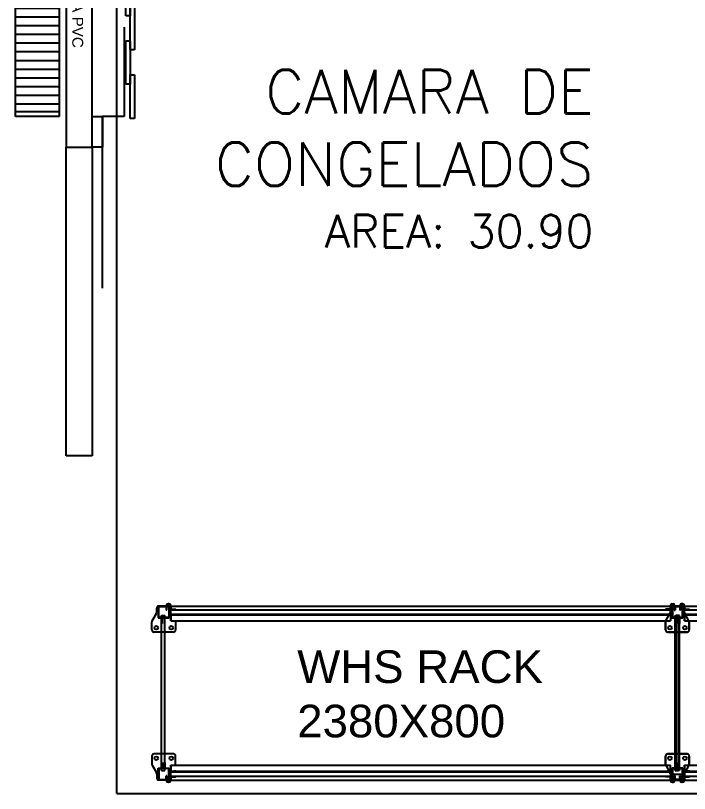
# Model space of a CAD drawing. Header units: millimetres. Extents: x 1478096 to 1808313, y 619971 to 762366.
# Drawn here: x 1780797 to 1783894, y 708918 to 712494 of the extents above; entities that cross this region are included whole.
import ezdxf

# ---------------------------------------------------------------- set-up
doc = ezdxf.new("R2010")
doc.units = ezdxf.units.MM
doc.header["$LTSCALE"] = 10
doc.linetypes.add('RE-PLANTABASE(XREF)$0$HIDDEN', pattern=[0.375, 0.25, -0.125])
for name, color, linetype in [('ZZZZDC-ARQ-PAINEL CAMARA', 151, 'Continuous'), ('ZZZZDC-ARQ-PUERTAS CAMARAS', 141, 'Continuous'), ('ZZZZDC-ARQ-RACK PREP.', 11, 'Continuous'), ('ZZZZDC-ARQ-TEXTOS', 7, 'Continuous')]:
    doc.layers.add(name, color=color, linetype=linetype)
doc.styles.add('RE-PLANTABASE(XREF)$1$ARIAL', font='ARIAL.TTF')
doc.styles.get("Standard").update_dxf_attribs({"font": 'ARIAL.TTF'})

# ---------------------------------------------------------------- blocks, each defined once
blk = doc.blocks.new('ZZA$C7167099C')
at = {"layer": 'ZZZZDC-ARQ-PUERTAS CAMARAS', "linetype": 'RE-PLANTABASE(XREF)$0$HIDDEN'}
for p, q in [((0.1944, 1.58), (0.1944, 3)), ((0.1944, 3), (0.3144, 3)), ((0.3144, 3), (0.3144, 1.58)), ((0.3144, 1.58), (0.1944, 1.58))]:
    blk.add_line(p, q, dxfattribs=at)
at = {"layer": 'ZZZZDC-ARQ-PUERTAS CAMARAS'}
for p, q in [((0.1464, 1.44), (0.1464, 1.58)), ((0.1464, 1.58), (0.1944, 1.58)), ((0.1944, 1.58), (0.1944, 0)), ((0.3144, 1.58), (0.1944, 1.58)), ((0.1944, 1.58), (0.1944, 1.44)), ((0.3144, 0), (0.3144, 1.58)), ((0.1944, 1.44), (0.1464, 1.44)), ((0.3462, 1.44), (0.5462, 1.44)), ((0.3462, 0.14), (0.3462, 1.44)), ((0.5462, 1.44), (0.5462, 0.14)), ((0.3462, 1.4181), (0.5462, 1.4181)), ((0.3462, 1.3831), (0.5462, 1.3831)), ((0.3462, 1.3431), (0.5462, 1.3431)), ((0.3462, 1.3031), (0.5462, 1.3031)), ((0.3462, 1.3031), (0.5462, 1.3031)), ((0.3462, 1.2631), (0.5462, 1.2631)), ((0.3462, 1.2231), (0.5462, 1.2231)), ((0.3462, 1.1831), (0.5462, 1.1831)), ((0.3462, 1.1431), (0.5462, 1.1431)), ((0.3462, 1.1031), (0.5462, 1.1031)), ((0.3462, 1.0631), (0.5462, 1.0631)), ((0.3462, 1.0231), (0.5462, 1.0231)), ((0.3462, 0.9831), (0.5462, 0.9831)), ((0.3462, 0.9431), (0.5462, 0.9431)), ((0.3462, 0.9031), (0.5462, 0.9031)), ((0.3462, 0.8631), (0.5462, 0.8631)), ((0.3462, 0.8231), (0.5462, 0.8231)), ((0.3462, 0.7831), (0.5462, 0.7831)), ((0.3462, 0.7431), (0.5462, 0.7431)), ((0.3462, 0.7031), (0.5462, 0.7031)), ((0.3462, 0.6631), (0.5462, 0.6631)), ((0.3462, 0.6231), (0.5462, 0.6231)), ((0.3462, 0.5831), (0.5462, 0.5831)), ((0.3462, 0.5431), (0.5462, 0.5431)), ((0.3462, 0.5031), (0.5462, 0.5031)), ((0.3462, 0.4631), (0.5462, 0.4631)), ((0.3462, 0.4231), (0.5462, 0.4231)), ((0.3462, 0.3831), (0.5462, 0.3831)), ((0.3462, 0.3431), (0.5462, 0.3431)), ((0.3462, 0.3031), (0.5462, 0.3031)), ((0.3462, 0.2631), (0.5462, 0.2631)), ((0.3462, 0.196), (0.5462, 0.196)), ((0.3462, 0.156), (0.5462, 0.156)), ((0.1464, 0.14), (0.1464, 0)), ((0.1944, 0.14), (0.1464, 0.14)), ((0.1944, 0), (0.1944, 0.14)), ((0.5462, 0.14), (0.3462, 0.14)), ((0.1464, 0), (0.1944, 0)), ((0.1944, 0), (0.3144, 0))]:
    blk.add_line(p, q, dxfattribs=at)
at = {"layer": 'ZZZZDC-ARQ-PUERTAS CAMARAS', "extrusion": (1.34707e-15, -2.47444e-31, -1)}
for p, q in [((0, 1.2483), (0, 1.4483)), ((0, 1.4483), (0.02, 1.4483)), ((0.02, 1.4483), (0.02, 1.2483)), ((0.02, 1.0912), (0.02, 1.2912)), ((0.02, 1.2912), (0.04, 1.2912)), ((0.04, 1.2912), (0.04, 1.0912)), ((0.02, 1.2483), (0, 1.2483)), ((0, 0.934), (0, 1.134)), ((0, 1.134), (0.02, 1.134)), ((0.02, 1.134), (0.02, 0.934)), ((0.04, 1.0912), (0.02, 1.0912)), ((0.02, 0.7769), (0.02, 0.9769)), ((0.02, 0.9769), (0.04, 0.9769)), ((0.04, 0.9769), (0.04, 0.7769)), ((0.02, 0.934), (0, 0.934)), ((0, 0.6197), (0, 0.8197)), ((0, 0.8197), (0.02, 0.8197)), ((0.02, 0.8197), (0.02, 0.6197)), ((0.04, 0.7769), (0.02, 0.7769)), ((0.02, 0.4626), (0.02, 0.6626)), ((0.02, 0.6626), (0.04, 0.6626)), ((0.04, 0.6626), (0.04, 0.4626)), ((0.02, 0.6197), (0, 0.6197)), ((0, 0.3055), (0, 0.5055)), ((0, 0.5055), (0.02, 0.5055)), ((0.02, 0.5055), (0.02, 0.3055)), ((0.04, 0.4626), (0.02, 0.4626)), ((0.02, 0.1483), (0.02, 0.3483)), ((0.02, 0.3483), (0.04, 0.3483)), ((0.04, 0.3483), (0.04, 0.1483)), ((0.02, 0.3055), (0, 0.3055)), ((0.04, 0.1483), (0.02, 0.1483))]:
    blk.add_line(p, q, dxfattribs=at)
at = {"layer": 'ZZZZDC-ARQ-PUERTAS CAMARAS', "insert": (0.2356, 0.2705), "char_height": 0.05, "attachment_point": 1, "rotation": 90}
blk.add_mtext_dynamic_manual_height_columns('CORTINA DE BANDA PVC', width=0.985714, gutter_width=12.5, heights=[0], dxfattribs=at)
blk = doc.blocks.new('ZZRE-PLANTABASE(XREF)$0$RACK-CAMARA')
at = {"layer": 'ZZZZDC-ARQ-RACK PREP.', "linetype": 'ByBlock'}
for p, q in [((-0.3709, 2.403), (-0.39, 2.403)), ((-0.3324, 2.4235), (-0.3656, 2.4045)), ((-0.29, 2.425), (-0.3271, 2.425)), ((-0.28, 2.3655), (-0.28, 2.415)), ((0.28, 2.3655), (0.28, 2.415)), ((0.29, 2.425), (0.3271, 2.425)), ((0.3324, 2.4235), (0.3656, 2.4045)), ((0.3709, 2.403), (0.39, 2.403)), ((-0.4, 2.3865), (-0.4, 2.3955)), ((-0.4, 2.3955), (-0.345, 2.3955)), ((-0.398, 2.3865), (-0.4, 2.3865)), ((-0.4, 2.3855), (-0.4, 2.3865)), ((-0.4, 2.3824), (-0.4, 2.3855)), ((-0.4, 2.3814), (-0.4, 2.3824)), ((-0.4, 2.3805), (-0.4, 2.3814)), ((-0.4, 2.3795), (-0.4, 2.3805)), ((-0.4, 2.3805), (-0.398, 2.3805)), ((-0.4, 2.3615), (-0.4, 2.3795)), ((-0.4, 2.3795), (-0.398, 2.3795)), ((-0.398, 2.3615), (-0.4, 2.3615)), ((-0.4, 2.3605), (-0.4, 2.3615)), ((-0.398, 2.3615), (-0.4, 2.3615)), ((-0.4, 2.3605), (-0.4, 2.3615)), ((-0.4, 2.3596), (-0.4, 2.3605)), ((-0.4, 2.3605), (-0.398, 2.3605)), ((-0.4, 2.3596), (-0.4, 2.3605)), ((-0.4, 2.3605), (-0.398, 2.3605)), ((-0.347, 2.3935), (-0.398, 2.3935)), ((-0.398, 2.3935), (-0.398, 2.3865)), ((-0.398, 2.3865), (-0.398, 2.3855)), ((-0.398, 2.3855), (-0.398, 2.3824)), ((-0.398, 2.3824), (-0.398, 2.3814)), ((-0.398, 2.3814), (-0.398, 2.3805)), ((-0.398, 2.3805), (-0.398, 2.3795)), ((-0.398, 2.3795), (-0.398, 2.3615)), ((-0.398, 2.3615), (-0.398, 2.3605)), ((-0.398, 2.3615), (-0.398, 2.3605)), ((-0.398, 2.3605), (-0.398, 2.3596)), ((-0.398, 2.3605), (-0.398, 2.3596)), ((-0.356, 2.3805), (-0.356, 2.3655)), ((-0.356, 2.3805), (0.356, 2.3805)), ((-0.356, 2.3655), (0.356, 2.3655)), ((-0.347, 2.366), (-0.347, 2.3935)), ((-0.347, 2.38), (-0.32, 2.38)), ((-0.347, 2.3475), (-0.347, 2.375)), ((-0.347, 2.3475), (-0.347, 2.375)), ((-0.32, 2.366), (-0.347, 2.366)), ((-0.345, 2.3955), (-0.345, 2.368)), ((-0.32, 2.378), (-0.345, 2.378)), ((-0.345, 2.373), (-0.345, 2.3455)), ((-0.345, 2.373), (-0.345, 2.3455)), ((-0.345, 2.368), (-0.32, 2.368)), ((-0.32, 2.38), (-0.32, 2.378)), ((-0.32, 2.368), (-0.32, 2.366)), ((-0.28, 2.326), (-0.28, 2.3755)), ((-0.28, 2.326), (-0.28, 2.3755)), ((0.28, 2.326), (0.28, 2.3755)), ((0.28, 2.326), (0.28, 2.3755)), ((0.347, 2.38), (0.32, 2.38)), ((0.32, 2.38), (0.32, 2.378)), ((0.32, 2.378), (0.345, 2.378)), ((0.345, 2.368), (0.32, 2.368)), ((0.32, 2.368), (0.32, 2.366)), ((0.32, 2.366), (0.347, 2.366)), ((0.345, 2.3955), (0.345, 2.368)), ((0.4, 2.3955), (0.345, 2.3955)), ((0.345, 2.373), (0.345, 2.3455)), ((0.345, 2.373), (0.345, 2.3455)), ((0.347, 2.366), (0.347, 2.3935)), ((0.347, 2.3935), (0.398, 2.3935)), ((0.347, 2.3475), (0.347, 2.375)), ((0.347, 2.3475), (0.347, 2.375)), ((0.356, 2.3805), (0.356, 2.3655)), ((0.398, 2.3935), (0.398, 2.3865)), ((0.398, 2.3865), (0.4, 2.3865)), ((0.398, 2.3865), (0.398, 2.3855)), ((0.398, 2.3855), (0.398, 2.3824)), ((0.398, 2.3824), (0.398, 2.3814)), ((0.398, 2.3814), (0.398, 2.3805)), ((0.398, 2.3805), (0.398, 2.3795)), ((0.4, 2.3805), (0.398, 2.3805)), ((0.4, 2.3795), (0.398, 2.3795)), ((0.398, 2.3795), (0.398, 2.3615)), ((0.398, 2.3615), (0.4, 2.3615)), ((0.398, 2.3615), (0.398, 2.3605)), ((0.398, 2.3615), (0.4, 2.3615)), ((0.398, 2.3615), (0.398, 2.3605)), ((0.398, 2.3605), (0.398, 2.3596)), ((0.4, 2.3605), (0.398, 2.3605)), ((0.398, 2.3605), (0.398, 2.3596)), ((0.4, 2.3605), (0.398, 2.3605)), ((0.4, 2.3865), (0.4, 2.3955)), ((0.4, 2.3855), (0.4, 2.3865)), ((0.4, 2.3824), (0.4, 2.3855)), ((0.4, 2.3814), (0.4, 2.3824)), ((0.4, 2.3805), (0.4, 2.3814)), ((0.4, 2.3795), (0.4, 2.3805)), ((0.4, 2.3615), (0.4, 2.3795)), ((0.4, 2.3605), (0.4, 2.3615)), ((0.4, 2.3605), (0.4, 2.3615)), ((0.4, 2.3596), (0.4, 2.3605)), ((0.4, 2.3596), (0.4, 2.3605)), ((-0.41, 2.3465), (-0.41, 2.3509)), ((-0.41, 2.3465), (-0.41, 2.3509)), ((-0.406, 2.3509), (-0.406, 2.3465)), ((-0.406, 2.3509), (-0.406, 2.3465)), ((-0.4024, 2.3589), (-0.4025, 2.3589)), ((-0.4024, 2.3589), (-0.4025, 2.3589)), ((-0.4024, 2.3589), (-0.4, 2.359)), ((-0.4024, 2.3589), (-0.4, 2.359)), ((-0.4, 2.355), (-0.4022, 2.3549)), ((-0.4, 2.355), (-0.4022, 2.3549)), ((-0.402, 2.3425), (-0.3855, 2.3425)), ((-0.402, 2.3425), (-0.3855, 2.3425)), ((-0.3855, 2.3385), (-0.402, 2.3385)), ((-0.3855, 2.3385), (-0.402, 2.3385)), ((-0.4, 2.3586), (-0.4, 2.3596)), ((-0.4, 2.3586), (-0.4, 2.3596)), ((-0.4, 2.3555), (-0.4, 2.3586)), ((-0.4, 2.3555), (-0.4, 2.3586)), ((-0.4, 2.3545), (-0.4, 2.3555)), ((-0.4, 2.3545), (-0.4, 2.3555)), ((-0.4, 2.3545), (-0.398, 2.3545)), ((-0.4, 2.3455), (-0.4, 2.3545)), ((-0.4, 2.3455), (-0.4, 2.3545)), ((-0.4, 2.3545), (-0.398, 2.3545)), ((-0.345, 2.3455), (-0.4, 2.3455)), ((-0.345, 2.3455), (-0.4, 2.3455)), ((-0.4, 2.3382), (-0.4, 0.0422)), ((-0.3855, 2.3382), (-0.4, 2.3382)), ((-0.4, 2.3382), (-0.3855, 2.3382)), ((-0.398, 2.3596), (-0.398, 2.3586)), ((-0.398, 2.3591), (-0.388, 2.3596)), ((-0.398, 2.3596), (-0.398, 2.3586)), ((-0.398, 2.3591), (-0.388, 2.3596)), ((-0.398, 2.3586), (-0.398, 2.3555)), ((-0.398, 2.3586), (-0.398, 2.3555)), ((-0.3878, 2.3556), (-0.398, 2.3551)), ((-0.3878, 2.3556), (-0.398, 2.3551)), ((-0.398, 2.3555), (-0.398, 2.3545)), ((-0.398, 2.3555), (-0.398, 2.3545)), ((-0.398, 2.3545), (-0.398, 2.3475)), ((-0.398, 2.3545), (-0.398, 2.3475)), ((-0.398, 2.3475), (-0.347, 2.3475)), ((-0.398, 2.3475), (-0.347, 2.3475)), ((-0.388, 2.3596), (-0.381, 2.36)), ((-0.388, 2.3596), (-0.381, 2.36)), ((-0.3808, 2.356), (-0.3878, 2.3556)), ((-0.3808, 2.356), (-0.3878, 2.3556)), ((-0.3855, 2.3455), (-0.3855, 2.3235)), ((-0.3855, 2.3455), (-0.3855, 2.3235)), ((-0.3839, 2.3455), (-0.3839, 2.3235)), ((-0.3839, 2.3455), (-0.3839, 2.3235)), ((-0.3625, 2.3402), (-0.3825, 2.3402)), ((-0.3825, 2.3402), (-0.3625, 2.3402)), ((-0.3825, 2.3382), (-0.3825, 0.0402)), ((-0.3808, 2.356), (-0.381, 2.36)), ((-0.3808, 2.356), (-0.381, 2.36)), ((-0.3625, 2.3382), (-0.3625, 0.0402)), ((-0.3611, 2.3455), (-0.3611, 2.3235)), ((-0.3611, 2.3455), (-0.3611, 2.3235)), ((-0.36, 2.3382), (-0.36, 0.065)), ((-0.3595, 2.3455), (-0.3595, 2.3235)), ((-0.3595, 2.3455), (-0.3595, 2.3235)), ((-0.3595, 2.3425), (-0.354, 2.3425)), ((-0.3595, 2.3425), (-0.354, 2.3425)), ((-0.354, 2.3385), (-0.3595, 2.3385)), ((-0.354, 2.3385), (-0.3595, 2.3385)), ((-0.3318, 2.3382), (-0.3595, 2.3382)), ((-0.3595, 2.3382), (-0.3318, 2.3382)), ((-0.354, 2.3425), (-0.354, 2.3385)), ((-0.354, 2.3425), (-0.354, 2.3385)), ((-0.3318, 2.3382), (-0.3318, 0.0422)), ((0.3318, 2.3382), (0.3318, 0.0422)), ((0.3318, 2.3382), (0.3595, 2.3382)), ((0.3595, 2.3382), (0.3318, 2.3382)), ((0.345, 2.3455), (0.4, 2.3455)), ((0.345, 2.3455), (0.4, 2.3455)), ((0.398, 2.3475), (0.347, 2.3475)), ((0.398, 2.3475), (0.347, 2.3475)), ((0.3595, 2.3425), (0.354, 2.3425)), ((0.354, 2.3425), (0.354, 2.3385)), ((0.3595, 2.3425), (0.354, 2.3425)), ((0.354, 2.3425), (0.354, 2.3385)), ((0.354, 2.3385), (0.3595, 2.3385)), ((0.354, 2.3385), (0.3595, 2.3385)), ((0.3595, 2.3455), (0.3595, 2.3235)), ((0.3595, 2.3455), (0.3595, 2.3235)), ((0.3595, 2.3382), (0.36, 0.065)), ((0.3611, 2.3455), (0.3611, 2.3235)), ((0.3611, 2.3455), (0.3611, 2.3235)), ((0.3625, 2.3402), (0.3825, 2.3402)), ((0.3825, 2.3402), (0.3625, 2.3402)), ((0.3625, 2.3382), (0.3625, 0.0402)), ((0.3808, 2.356), (0.381, 2.36)), ((0.3808, 2.356), (0.381, 2.36)), ((0.3808, 2.356), (0.3878, 2.3556)), ((0.3808, 2.356), (0.3878, 2.3556)), ((0.388, 2.3596), (0.381, 2.36)), ((0.388, 2.3596), (0.381, 2.36)), ((0.3825, 2.3382), (0.3825, 0.0402)), ((0.3839, 2.3455), (0.3839, 2.3235)), ((0.3839, 2.3455), (0.3839, 2.3235)), ((0.3855, 2.3455), (0.3855, 2.3235)), ((0.3855, 2.3455), (0.3855, 2.3235)), ((0.402, 2.3425), (0.3855, 2.3425)), ((0.402, 2.3425), (0.3855, 2.3425)), ((0.3855, 2.3385), (0.402, 2.3385)), ((0.3855, 2.3385), (0.402, 2.3385)), ((0.3855, 2.3382), (0.4, 2.3382)), ((0.4, 2.3382), (0.3855, 2.3382)), ((0.3878, 2.3556), (0.398, 2.3551)), ((0.3878, 2.3556), (0.398, 2.3551)), ((0.398, 2.3591), (0.388, 2.3596)), ((0.398, 2.3591), (0.388, 2.3596)), ((0.398, 2.3596), (0.398, 2.3586)), ((0.398, 2.3596), (0.398, 2.3586)), ((0.398, 2.3586), (0.398, 2.3555)), ((0.398, 2.3586), (0.398, 2.3555)), ((0.398, 2.3555), (0.398, 2.3545)), ((0.398, 2.3555), (0.398, 2.3545)), ((0.398, 2.3545), (0.398, 2.3475)), ((0.4, 2.3545), (0.398, 2.3545)), ((0.4, 2.3545), (0.398, 2.3545)), ((0.398, 2.3545), (0.398, 2.3475)), ((0.4, 2.3586), (0.4, 2.3596)), ((0.4, 2.3586), (0.4, 2.3596)), ((0.4024, 2.3589), (0.4, 2.359)), ((0.4024, 2.3589), (0.4, 2.359)), ((0.4, 2.3555), (0.4, 2.3586)), ((0.4, 2.3555), (0.4, 2.3586)), ((0.4, 2.3545), (0.4, 2.3555)), ((0.4, 2.3545), (0.4, 2.3555)), ((0.4, 2.355), (0.4022, 2.3549)), ((0.4, 2.355), (0.4022, 2.3549)), ((0.4, 2.3455), (0.4, 2.3545)), ((0.4, 2.3455), (0.4, 2.3545)), ((0.4, 2.3382), (0.4, 0.0422)), ((0.4024, 2.3589), (0.4025, 2.3589)), ((0.4024, 2.3589), (0.4025, 2.3589)), ((0.406, 2.3509), (0.406, 2.3465)), ((0.406, 2.3509), (0.406, 2.3465)), ((0.41, 2.3465), (0.41, 2.3509)), ((0.41, 2.3465), (0.41, 2.3509)), ((-0.3855, 2.3235), (-0.3855, 2.3155)), ((-0.3855, 2.3235), (-0.3855, 2.3155)), ((-0.3855, 2.3155), (-0.3839, 2.3155)), ((-0.3855, 2.3155), (-0.3839, 2.3155)), ((-0.3839, 2.3155), (-0.3839, 2.3235)), ((-0.3839, 2.3155), (-0.3839, 2.3235)), ((-0.3839, 2.3155), (-0.3825, 2.3155)), ((-0.3839, 2.3155), (-0.3825, 2.3155)), ((-0.3625, 2.3155), (-0.3611, 2.3155)), ((-0.3625, 2.3155), (-0.3611, 2.3155)), ((-0.3611, 2.3235), (-0.3611, 2.3155)), ((-0.3611, 2.3235), (-0.3611, 2.3155)), ((-0.3611, 2.3155), (-0.3595, 2.3155)), ((-0.3611, 2.3155), (-0.3595, 2.3155)), ((-0.3595, 2.3155), (-0.3595, 2.3235)), ((-0.3595, 2.3155), (-0.3595, 2.3235)), ((-0.3271, 2.316), (-0.29, 2.316)), ((-0.3271, 2.316), (-0.29, 2.316)), ((0.3271, 2.316), (0.29, 2.316)), ((0.3271, 2.316), (0.29, 2.316)), ((0.3595, 2.3155), (0.3595, 2.3235)), ((0.3595, 2.3155), (0.3595, 2.3235)), ((0.3611, 2.3155), (0.3595, 2.3155)), ((0.3611, 2.3155), (0.3595, 2.3155)), ((0.3611, 2.3235), (0.3611, 2.3155)), ((0.3611, 2.3235), (0.3611, 2.3155)), ((0.3625, 2.3155), (0.3611, 2.3155)), ((0.3625, 2.3155), (0.3611, 2.3155)), ((0.3839, 2.3155), (0.3825, 2.3155)), ((0.3839, 2.3155), (0.3825, 2.3155)), ((0.3839, 2.3155), (0.3839, 2.3235)), ((0.3839, 2.3155), (0.3839, 2.3235)), ((0.3855, 2.3155), (0.3839, 2.3155)), ((0.3855, 2.3155), (0.3839, 2.3155)), ((0.3855, 2.3235), (0.3855, 2.3155)), ((0.3855, 2.3235), (0.3855, 2.3155)), ((-0.3855, 0.042), (-0.402, 0.042)), ((-0.402, 0.038), (-0.3855, 0.038)), ((-0.4, 0.0422), (-0.3855, 0.0422)), ((-0.3855, 0.065), (-0.3839, 0.065)), ((-0.3855, 0.057), (-0.3855, 0.065)), ((-0.3855, 0.035), (-0.3855, 0.057)), ((-0.3839, 0.065), (-0.3825, 0.065)), ((-0.3839, 0.065), (-0.3839, 0.057)), ((-0.3839, 0.035), (-0.3839, 0.057)), ((-0.3825, 0.0402), (-0.3625, 0.0402)), ((-0.3625, 0.065), (-0.3611, 0.065)), ((-0.3611, 0.065), (-0.3595, 0.065)), ((-0.3611, 0.057), (-0.3611, 0.065)), ((-0.3611, 0.035), (-0.3611, 0.057)), ((-0.3595, 0.065), (-0.3595, 0.057)), ((-0.3595, 0.035), (-0.3595, 0.057)), ((-0.3595, 0.0422), (-0.3318, 0.0422)), ((-0.354, 0.042), (-0.3595, 0.042)), ((-0.3595, 0.038), (-0.354, 0.038)), ((-0.354, 0.038), (-0.354, 0.042)), ((-0.3271, 0.0645), (-0.29, 0.0645)), ((-0.28, 0.0545), (-0.28, 0.005)), ((0.28, 0.0545), (0.28, 0.005)), ((0.3271, 0.0645), (0.29, 0.0645)), ((0.3595, 0.0422), (0.3318, 0.0422)), ((0.354, 0.038), (0.354, 0.042)), ((0.354, 0.042), (0.3595, 0.042)), ((0.3595, 0.038), (0.354, 0.038)), ((0.3595, 0.065), (0.3595, 0.057)), ((0.3611, 0.065), (0.3595, 0.065)), ((0.3595, 0.035), (0.3595, 0.057)), ((0.3611, 0.057), (0.3611, 0.065)), ((0.3625, 0.065), (0.3611, 0.065)), ((0.3611, 0.035), (0.3611, 0.057)), ((0.3825, 0.0402), (0.3625, 0.0402)), ((0.3839, 0.065), (0.3825, 0.065)), ((0.3855, 0.065), (0.3839, 0.065)), ((0.3839, 0.065), (0.3839, 0.057)), ((0.3839, 0.035), (0.3839, 0.057)), ((0.3855, 0.057), (0.3855, 0.065)), ((0.3855, 0.035), (0.3855, 0.057)), ((0.4, 0.0422), (0.3855, 0.0422)), ((0.3855, 0.042), (0.402, 0.042)), ((0.402, 0.038), (0.3855, 0.038)), ((-0.41, 0.034), (-0.41, 0.0296)), ((-0.406, 0.0296), (-0.406, 0.034)), ((-0.4024, 0.0216), (-0.4025, 0.0216)), ((-0.4024, 0.0216), (-0.4, 0.0215)), ((-0.4, 0.0255), (-0.4022, 0.0256)), ((-0.345, 0.035), (-0.4, 0.035)), ((-0.4, 0.035), (-0.4, 0.026)), ((-0.4, 0.026), (-0.398, 0.026)), ((-0.4, 0.026), (-0.4, 0.025)), ((-0.4, 0.025), (-0.4, 0.0219)), ((-0.4, 0.0219), (-0.4, 0.0209)), ((-0.4, 0.0209), (-0.4, 0.02)), ((-0.4, 0.02), (-0.4, 0.019)), ((-0.4, 0.02), (-0.398, 0.02)), ((-0.4, 0.019), (-0.4, 0.001)), ((-0.398, 0.019), (-0.4, 0.019)), ((-0.4, 0.001), (-0.398, 0.001)), ((-0.4, 0.001), (-0.4, 0)), ((-0.398, 0.026), (-0.398, 0.033)), ((-0.398, 0.033), (-0.347, 0.033)), ((-0.398, 0.025), (-0.398, 0.026)), ((-0.3878, 0.0249), (-0.398, 0.0254)), ((-0.398, 0.0219), (-0.398, 0.025)), ((-0.398, 0.0209), (-0.398, 0.0219)), ((-0.398, 0.0214), (-0.388, 0.0209)), ((-0.398, 0.02), (-0.398, 0.0209)), ((-0.398, 0.019), (-0.398, 0.02)), ((-0.398, 0.001), (-0.398, 0.019)), ((-0.398, 0), (-0.398, 0.001)), ((-0.388, 0.0209), (-0.381, 0.0205)), ((-0.3808, 0.0245), (-0.3878, 0.0249)), ((-0.3808, 0.0245), (-0.381, 0.0205)), ((-0.3725, 0.035), (-0.3725, -0.015)), ((-0.356, 0), (-0.356, 0.015)), ((-0.356, 0.015), (0.356, 0.015)), ((-0.356, 0), (0.356, 0)), ((-0.347, 0.033), (-0.347, 0.0055)), ((-0.347, 0.0145), (-0.347, -0.013)), ((-0.32, 0.0145), (-0.347, 0.0145)), ((-0.347, 0.0005), (-0.32, 0.0005)), ((-0.345, 0.0075), (-0.345, 0.035)), ((-0.345, -0.015), (-0.345, 0.0125)), ((-0.345, 0.0125), (-0.32, 0.0125)), ((-0.32, 0.0025), (-0.345, 0.0025)), ((-0.32, 0.0125), (-0.32, 0.0145)), ((-0.32, 0.0005), (-0.32, 0.0025)), ((-0.28, 0.015), (-0.28, -0.0345)), ((0.28, 0.015), (0.28, -0.0345)), ((0.32, 0.0125), (0.32, 0.0145)), ((0.32, 0.0145), (0.347, 0.0145)), ((0.345, 0.0125), (0.32, 0.0125)), ((0.32, 0.0005), (0.32, 0.0025)), ((0.32, 0.0025), (0.345, 0.0025)), ((0.347, 0.0005), (0.32, 0.0005)), ((0.345, 0.0075), (0.345, 0.035)), ((0.345, 0.035), (0.4, 0.035)), ((0.345, -0.015), (0.345, 0.0125)), ((0.347, 0.033), (0.347, 0.0055)), ((0.398, 0.033), (0.347, 0.033)), ((0.347, 0.0145), (0.347, -0.013)), ((0.356, 0), (0.356, 0.015)), ((0.3808, 0.0245), (0.3878, 0.0249)), ((0.3808, 0.0245), (0.381, 0.0205)), ((0.388, 0.0209), (0.381, 0.0205)), ((0.3878, 0.0249), (0.398, 0.0254)), ((0.398, 0.0214), (0.388, 0.0209)), ((0.398, 0.026), (0.398, 0.033)), ((0.4, 0.026), (0.398, 0.026)), ((0.398, 0.025), (0.398, 0.026)), ((0.398, 0.0219), (0.398, 0.025)), ((0.398, 0.0209), (0.398, 0.0219)), ((0.398, 0.02), (0.398, 0.0209)), ((0.398, 0.019), (0.398, 0.02)), ((0.4, 0.02), (0.398, 0.02)), ((0.398, 0.001), (0.398, 0.019)), ((0.398, 0.019), (0.4, 0.019)), ((0.4, 0.001), (0.398, 0.001)), ((0.398, 0), (0.398, 0.001)), ((0.4, 0.035), (0.4, 0.026)), ((0.4, 0.026), (0.4, 0.025)), ((0.4, 0.0255), (0.4022, 0.0256)), ((0.4, 0.025), (0.4, 0.0219)), ((0.4, 0.0219), (0.4, 0.0209)), ((0.4024, 0.0216), (0.4, 0.0215)), ((0.4, 0.0209), (0.4, 0.02)), ((0.4, 0.02), (0.4, 0.019)), ((0.4, 0.019), (0.4, 0.001)), ((0.4, 0.001), (0.4, 0)), ((0.4024, 0.0216), (0.4025, 0.0216)), ((0.406, 0.0296), (0.406, 0.034)), ((0.41, 0.034), (0.41, 0.0296)), ((-0.4, 0), (-0.4, -0.0009)), ((-0.4, 0), (-0.398, 0)), ((-0.4, -0.0009), (-0.4, -0.0019)), ((-0.4, -0.0019), (-0.4, -0.005)), ((-0.4, -0.005), (-0.4, -0.006)), ((-0.398, -0.006), (-0.4, -0.006)), ((-0.4, -0.006), (-0.4, -0.015)), ((-0.4, -0.015), (-0.345, -0.015)), ((-0.398, -0.0009), (-0.398, 0)), ((-0.398, -0.0019), (-0.398, -0.0009)), ((-0.398, -0.005), (-0.398, -0.0019)), ((-0.398, -0.006), (-0.398, -0.005)), ((-0.398, -0.013), (-0.398, -0.006)), ((-0.347, -0.013), (-0.398, -0.013)), ((-0.3709, -0.0225), (-0.39, -0.0225)), ((-0.3324, -0.043), (-0.3656, -0.024)), ((0.3324, -0.043), (0.3656, -0.024)), ((0.4, -0.015), (0.345, -0.015)), ((0.347, -0.013), (0.398, -0.013)), ((0.3709, -0.0225), (0.39, -0.0225)), ((0.398, -0.0009), (0.398, 0)), ((0.4, 0), (0.398, 0)), ((0.398, -0.0019), (0.398, -0.0009)), ((0.398, -0.005), (0.398, -0.0019)), ((0.398, -0.006), (0.398, -0.005)), ((0.398, -0.013), (0.398, -0.006)), ((0.398, -0.006), (0.4, -0.006)), ((0.4, 0), (0.4, -0.0009)), ((0.4, -0.0009), (0.4, -0.0019)), ((0.4, -0.0019), (0.4, -0.005)), ((0.4, -0.005), (0.4, -0.006)), ((0.4, -0.006), (0.4, -0.015)), ((-0.29, -0.0445), (-0.3271, -0.0445)), ((0.29, -0.0445), (0.3271, -0.0445))]:
    blk.add_line(p, q, dxfattribs=at)
for centre in [(-0.3, 2.405), (0.3, 2.405), (-0.3, 2.336), (-0.3, 2.336), (0.3, 2.336), (0.3, 2.336), (-0.3, 0.0445), (0.3, 0.0445), (-0.3, -0.0245), (0.3, -0.0245)]:
    blk.add_circle(centre, 0.0085, dxfattribs=at)
for centre, radius, start, end in [((-0.39, 2.393), 0.01, 90, 165.5225), ((-0.3709, 2.413), 0.01, 270, 302.0054), ((-0.3271, 2.415), 0.01, 90, 122.0054), ((-0.29, 2.415), 0.01, 0, 90), ((0.29, 2.415), 0.01, 90, 180), ((0.3271, 2.415), 0.01, 57.9946, 90), ((0.3709, 2.413), 0.01, 237.9946, 270), ((0.39, 2.393), 0.01, 14.4775, 90), ((-0.3994, 2.3578), 0.00325, 100.4456, 160.3411), ((-0.3994, 2.3578), 0.00325, 100.4456, 160.3411), ((-0.3994, 2.3578), 0.00325, 25.5808, 64.2731), ((-0.3994, 2.3578), 0.00325, 25.5808, 64.2731), ((0.3994, 2.3578), 0.00325, 115.7269, 154.4192), ((0.3994, 2.3578), 0.00325, 115.7269, 154.4192), ((0.3994, 2.3578), 0.00325, 19.6589, 79.5544), ((0.3994, 2.3578), 0.00325, 19.6589, 79.5544), ((-0.402, 2.3509), 0.008, 92.9609, 180), ((-0.402, 2.3509), 0.008, 92.9609, 180), ((-0.402, 2.3465), 0.008, 180, 270), ((-0.402, 2.3465), 0.008, 180, 270), ((-0.402, 2.3509), 0.004, 92.9609, 180), ((-0.402, 2.3509), 0.004, 92.9609, 180), ((-0.402, 2.3465), 0.004, 180, 270), ((-0.402, 2.3465), 0.004, 180, 270), ((-0.39, 2.348), 0.01, 194.4775, 213.3687), ((-0.39, 2.348), 0.01, 194.4775, 213.3653), ((-0.39, 2.348), 0.01, 251.8096, 257.1738), ((-0.39, 2.348), 0.01, 251.8007, 257.1491), ((-0.29, 2.326), 0.01, 270, 0), ((-0.29, 2.326), 0.01, 270, 0), ((0.29, 2.326), 0.01, 180, 270), ((0.29, 2.326), 0.01, 180, 270), ((0.39, 2.348), 0.01, 282.8262, 288.1904), ((0.39, 2.348), 0.01, 282.8509, 288.1993), ((0.39, 2.348), 0.01, 326.6313, 345.5225), ((0.39, 2.348), 0.01, 326.6347, 345.5225), ((0.402, 2.3465), 0.008, 270, 0), ((0.402, 2.3465), 0.004, 270, 0), ((0.402, 2.3465), 0.004, 270, 0), ((0.402, 2.3465), 0.008, 270, 0), ((0.402, 2.3509), 0.004, 0, 87.0391), ((0.402, 2.3509), 0.004, 0, 87.0391), ((0.402, 2.3509), 0.008, 0, 87.0391), ((0.402, 2.3509), 0.008, 0, 87.0391), ((-0.3271, 2.326), 0.01, 242.434, 270), ((-0.3271, 2.326), 0.01, 242.434, 270), ((0.3271, 2.326), 0.01, 270, 297.566), ((0.3271, 2.326), 0.01, 270, 297.566), ((-0.402, 0.034), 0.008, 90, 180), ((-0.402, 0.034), 0.004, 90, 180), ((-0.39, 0.0325), 0.01, 146.6347, 165.5225), ((-0.39, 0.0325), 0.01, 102.8509, 108.1993), ((-0.3271, 0.0545), 0.01, 90, 117.566), ((-0.29, 0.0545), 0.01, 0, 90), ((0.29, 0.0545), 0.01, 90, 180), ((0.3271, 0.0545), 0.01, 62.434, 90), ((0.39, 0.0325), 0.01, 71.8007, 77.1491), ((0.39, 0.0325), 0.01, 14.4775, 33.3653), ((0.402, 0.034), 0.008, 0, 90), ((0.402, 0.034), 0.004, 0, 90), ((-0.402, 0.0296), 0.008, 180, 267.0391), ((-0.402, 0.0296), 0.004, 180, 267.0391), ((-0.3994, 0.0227), 0.00325, 199.6589, 259.5544), ((-0.3994, 0.0227), 0.00325, 295.7269, 334.4192), ((0.3994, 0.0227), 0.00325, 205.5808, 244.2731), ((0.3994, 0.0227), 0.00325, 280.4456, 340.3411), ((0.402, 0.0296), 0.004, 272.9609, 0), ((0.402, 0.0296), 0.008, 272.9609, 0), ((-0.39, -0.0125), 0.01, 194.4775, 270), ((-0.3709, -0.0325), 0.01, 57.9946, 90), ((-0.29, -0.0345), 0.01, 270, 0), ((0.29, -0.0345), 0.01, 180, 270), ((0.3709, -0.0325), 0.01, 90, 122.0054), ((0.39, -0.0125), 0.01, 270, 345.5225), ((-0.3271, -0.0345), 0.01, 237.9946, 270), ((0.3271, -0.0345), 0.01, 270, 302.0054)]:
    blk.add_arc(centre, radius, start, end, dxfattribs=at)
blk = doc.blocks.new('ZZRE-PLANTABASE(XREF)$0$RACK-CAMARA-MITAD')
at = {"layer": 'ZZZZDC-ARQ-RACK PREP.'}
for p, q in [((-0.3324, 1.2332), (-0.3656, 1.2143)), ((-0.29, 1.2347), (-0.3271, 1.2347)), ((-0.28, 1.1752), (-0.28, 1.2247)), ((0.28, 1.1752), (0.28, 1.2247)), ((0.29, 1.2347), (0.3271, 1.2347)), ((0.3324, 1.2332), (0.3656, 1.2143)), ((-0.4, 1.1962), (-0.4, 1.2052)), ((-0.4, 1.2052), (-0.345, 1.2052)), ((-0.398, 1.1962), (-0.4, 1.1962)), ((-0.4, 1.1952), (-0.4, 1.1962)), ((-0.4, 1.1922), (-0.4, 1.1952)), ((-0.4, 1.1912), (-0.4, 1.1922)), ((-0.4, 1.1902), (-0.4, 1.1912)), ((-0.4, 1.1892), (-0.4, 1.1902)), ((-0.4, 1.1902), (-0.398, 1.1902)), ((-0.4, 1.1712), (-0.4, 1.1892)), ((-0.4, 1.1892), (-0.398, 1.1892)), ((-0.347, 1.2032), (-0.398, 1.2032)), ((-0.398, 1.2032), (-0.398, 1.1962)), ((-0.398, 1.1962), (-0.398, 1.1952)), ((-0.398, 1.1952), (-0.398, 1.1922)), ((-0.398, 1.1922), (-0.398, 1.1912)), ((-0.398, 1.1912), (-0.398, 1.1902)), ((-0.398, 1.1902), (-0.398, 1.1892)), ((-0.398, 1.1892), (-0.398, 1.1712)), ((-0.3709, 1.2127), (-0.39, 1.2127)), ((-0.356, 1.1902), (-0.356, 1.1752)), ((-0.356, 1.1902), (0.356, 1.1902)), ((-0.347, 1.1757), (-0.347, 1.2032)), ((-0.347, 1.1897), (-0.32, 1.1897)), ((-0.347, 1.1572), (-0.347, 1.1847)), ((-0.347, 1.1572), (-0.347, 1.1847)), ((-0.345, 1.2052), (-0.345, 1.1777)), ((-0.32, 1.1877), (-0.345, 1.1877)), ((-0.345, 1.1827), (-0.345, 1.1552)), ((-0.345, 1.1827), (-0.345, 1.1552)), ((-0.32, 1.1897), (-0.32, 1.1877)), ((-0.28, 1.1357), (-0.28, 1.1852)), ((-0.28, 1.1357), (-0.28, 1.1852)), ((0.28, 1.1357), (0.28, 1.1852)), ((0.28, 1.1357), (0.28, 1.1852)), ((0.347, 1.1897), (0.32, 1.1897)), ((0.32, 1.1897), (0.32, 1.1877)), ((0.32, 1.1877), (0.345, 1.1877)), ((0.345, 1.2052), (0.345, 1.1777)), ((0.4, 1.2052), (0.345, 1.2052)), ((0.345, 1.1827), (0.345, 1.1552)), ((0.345, 1.1827), (0.345, 1.1552)), ((0.347, 1.1757), (0.347, 1.2032)), ((0.347, 1.2032), (0.398, 1.2032)), ((0.347, 1.1572), (0.347, 1.1847)), ((0.347, 1.1572), (0.347, 1.1847)), ((0.356, 1.1902), (0.356, 1.1752)), ((0.3709, 1.2127), (0.39, 1.2127)), ((0.398, 1.2032), (0.398, 1.1962)), ((0.398, 1.1962), (0.4, 1.1962)), ((0.398, 1.1962), (0.398, 1.1952)), ((0.398, 1.1952), (0.398, 1.1922)), ((0.398, 1.1922), (0.398, 1.1912)), ((0.398, 1.1912), (0.398, 1.1902)), ((0.398, 1.1902), (0.398, 1.1892)), ((0.4, 1.1902), (0.398, 1.1902)), ((0.4, 1.1892), (0.398, 1.1892)), ((0.398, 1.1892), (0.398, 1.1712)), ((0.4, 1.1962), (0.4, 1.2052)), ((0.4, 1.1952), (0.4, 1.1962)), ((0.4, 1.1922), (0.4, 1.1952)), ((0.4, 1.1912), (0.4, 1.1922)), ((0.4, 1.1902), (0.4, 1.1912)), ((0.4, 1.1892), (0.4, 1.1902)), ((0.4, 1.1712), (0.4, 1.1892)), ((-0.41, 1.1562), (-0.41, 1.1607)), ((-0.41, 1.1562), (-0.41, 1.1607)), ((-0.406, 1.1607), (-0.406, 1.1562)), ((-0.406, 1.1607), (-0.406, 1.1562)), ((-0.4024, 1.1686), (-0.4025, 1.1686)), ((-0.4024, 1.1686), (-0.4025, 1.1686)), ((-0.4024, 1.1686), (-0.4, 1.1688)), ((-0.4024, 1.1686), (-0.4, 1.1688)), ((-0.4, 1.1648), (-0.4022, 1.1646)), ((-0.4, 1.1648), (-0.4022, 1.1646)), ((-0.402, 1.1522), (-0.3855, 1.1522)), ((-0.402, 1.1522), (-0.3855, 1.1522)), ((-0.3855, 1.1482), (-0.402, 1.1482)), ((-0.3855, 1.1482), (-0.402, 1.1482)), ((-0.398, 1.1712), (-0.4, 1.1712)), ((-0.4, 1.1702), (-0.4, 1.1712)), ((-0.398, 1.1712), (-0.4, 1.1712)), ((-0.4, 1.1702), (-0.4, 1.1712)), ((-0.4, 1.1693), (-0.4, 1.1702)), ((-0.4, 1.1702), (-0.398, 1.1702)), ((-0.4, 1.1693), (-0.4, 1.1702)), ((-0.4, 1.1702), (-0.398, 1.1702)), ((-0.4, 1.1683), (-0.4, 1.1693)), ((-0.4, 1.1683), (-0.4, 1.1693)), ((-0.4, 1.1652), (-0.4, 1.1683)), ((-0.4, 1.1652), (-0.4, 1.1683)), ((-0.4, 1.1642), (-0.4, 1.1652)), ((-0.4, 1.1642), (-0.4, 1.1652)), ((-0.4, 1.1642), (-0.398, 1.1642)), ((-0.4, 1.1552), (-0.4, 1.1642)), ((-0.4, 1.1552), (-0.4, 1.1642)), ((-0.4, 1.1642), (-0.398, 1.1642)), ((-0.345, 1.1552), (-0.4, 1.1552)), ((-0.345, 1.1552), (-0.4, 1.1552)), ((-0.4, 1.148), (-0.4, 0.0422)), ((-0.3855, 1.148), (-0.4, 1.148)), ((-0.4, 1.148), (-0.3855, 1.148)), ((-0.398, 1.1712), (-0.398, 1.1702)), ((-0.398, 1.1712), (-0.398, 1.1702)), ((-0.398, 1.1702), (-0.398, 1.1693)), ((-0.398, 1.1702), (-0.398, 1.1693)), ((-0.398, 1.1689), (-0.388, 1.1694)), ((-0.398, 1.1689), (-0.388, 1.1694)), ((-0.398, 1.1693), (-0.398, 1.1683)), ((-0.398, 1.1693), (-0.398, 1.1683)), ((-0.398, 1.1683), (-0.398, 1.1652)), ((-0.398, 1.1683), (-0.398, 1.1652)), ((-0.3878, 1.1654), (-0.398, 1.1649)), ((-0.3878, 1.1654), (-0.398, 1.1649)), ((-0.398, 1.1652), (-0.398, 1.1642)), ((-0.398, 1.1652), (-0.398, 1.1642)), ((-0.398, 1.1642), (-0.398, 1.1572)), ((-0.398, 1.1642), (-0.398, 1.1572)), ((-0.398, 1.1572), (-0.347, 1.1572)), ((-0.398, 1.1572), (-0.347, 1.1572)), ((-0.388, 1.1694), (-0.381, 1.1697)), ((-0.388, 1.1694), (-0.381, 1.1697)), ((-0.3808, 1.1658), (-0.3878, 1.1654)), ((-0.3808, 1.1658), (-0.3878, 1.1654)), ((-0.3855, 1.1552), (-0.3855, 1.1332)), ((-0.3855, 1.1552), (-0.3855, 1.1332)), ((-0.3839, 1.1552), (-0.3839, 1.1332)), ((-0.3839, 1.1552), (-0.3839, 1.1332)), ((-0.3625, 1.15), (-0.3825, 1.15)), ((-0.3825, 1.15), (-0.3625, 1.15)), ((-0.3825, 1.148), (-0.3825, 0.0402)), ((-0.3808, 1.1658), (-0.381, 1.1697)), ((-0.3808, 1.1658), (-0.381, 1.1697)), ((-0.3625, 1.148), (-0.3625, 0.0402)), ((-0.3611, 1.1552), (-0.3611, 1.1332)), ((-0.3611, 1.1552), (-0.3611, 1.1332)), ((-0.36, 1.148), (-0.36, 0.065)), ((-0.3595, 1.1552), (-0.3595, 1.1332)), ((-0.3595, 1.1552), (-0.3595, 1.1332)), ((-0.3595, 1.1522), (-0.354, 1.1522)), ((-0.3595, 1.1522), (-0.354, 1.1522)), ((-0.354, 1.1482), (-0.3595, 1.1482)), ((-0.354, 1.1482), (-0.3595, 1.1482)), ((-0.3318, 1.148), (-0.3595, 1.148)), ((-0.3595, 1.148), (-0.3318, 1.148)), ((-0.356, 1.1752), (0.356, 1.1752)), ((-0.354, 1.1522), (-0.354, 1.1482)), ((-0.354, 1.1522), (-0.354, 1.1482)), ((-0.32, 1.1757), (-0.347, 1.1757)), ((-0.345, 1.1777), (-0.32, 1.1777)), ((-0.3318, 1.148), (-0.3318, 0.0422)), ((-0.32, 1.1777), (-0.32, 1.1757)), ((0.345, 1.1777), (0.32, 1.1777)), ((0.32, 1.1777), (0.32, 1.1757)), ((0.32, 1.1757), (0.347, 1.1757)), ((0.3318, 1.148), (0.3318, 0.0422)), ((0.3318, 1.148), (0.3595, 1.148)), ((0.3595, 1.148), (0.3318, 1.148)), ((0.345, 1.1552), (0.4, 1.1552)), ((0.345, 1.1552), (0.4, 1.1552)), ((0.398, 1.1572), (0.347, 1.1572)), ((0.398, 1.1572), (0.347, 1.1572)), ((0.3595, 1.1522), (0.354, 1.1522)), ((0.354, 1.1522), (0.354, 1.1482)), ((0.3595, 1.1522), (0.354, 1.1522)), ((0.354, 1.1522), (0.354, 1.1482)), ((0.354, 1.1482), (0.3595, 1.1482)), ((0.354, 1.1482), (0.3595, 1.1482)), ((0.3595, 1.1552), (0.3595, 1.1332)), ((0.3595, 1.1552), (0.3595, 1.1332)), ((0.3595, 1.148), (0.36, 0.065)), ((0.3611, 1.1552), (0.3611, 1.1332)), ((0.3611, 1.1552), (0.3611, 1.1332)), ((0.3625, 1.15), (0.3825, 1.15)), ((0.3825, 1.15), (0.3625, 1.15)), ((0.3625, 1.148), (0.3625, 0.0402)), ((0.3808, 1.1658), (0.381, 1.1697)), ((0.3808, 1.1658), (0.381, 1.1697)), ((0.3808, 1.1658), (0.3878, 1.1654)), ((0.3808, 1.1658), (0.3878, 1.1654)), ((0.388, 1.1694), (0.381, 1.1697)), ((0.388, 1.1694), (0.381, 1.1697)), ((0.3825, 1.148), (0.3825, 0.0402)), ((0.3839, 1.1552), (0.3839, 1.1332)), ((0.3839, 1.1552), (0.3839, 1.1332)), ((0.3855, 1.1552), (0.3855, 1.1332)), ((0.3855, 1.1552), (0.3855, 1.1332)), ((0.402, 1.1522), (0.3855, 1.1522)), ((0.402, 1.1522), (0.3855, 1.1522)), ((0.3855, 1.1482), (0.402, 1.1482)), ((0.3855, 1.1482), (0.402, 1.1482)), ((0.3855, 1.148), (0.4, 1.148)), ((0.4, 1.148), (0.3855, 1.148)), ((0.3878, 1.1654), (0.398, 1.1649)), ((0.3878, 1.1654), (0.398, 1.1649)), ((0.398, 1.1689), (0.388, 1.1694)), ((0.398, 1.1689), (0.388, 1.1694)), ((0.398, 1.1712), (0.4, 1.1712)), ((0.398, 1.1712), (0.398, 1.1702)), ((0.398, 1.1712), (0.4, 1.1712)), ((0.398, 1.1712), (0.398, 1.1702)), ((0.398, 1.1702), (0.398, 1.1693)), ((0.4, 1.1702), (0.398, 1.1702)), ((0.398, 1.1702), (0.398, 1.1693)), ((0.4, 1.1702), (0.398, 1.1702)), ((0.398, 1.1693), (0.398, 1.1683)), ((0.398, 1.1693), (0.398, 1.1683)), ((0.398, 1.1683), (0.398, 1.1652)), ((0.398, 1.1683), (0.398, 1.1652)), ((0.398, 1.1652), (0.398, 1.1642)), ((0.398, 1.1652), (0.398, 1.1642)), ((0.398, 1.1642), (0.398, 1.1572)), ((0.4, 1.1642), (0.398, 1.1642)), ((0.4, 1.1642), (0.398, 1.1642)), ((0.398, 1.1642), (0.398, 1.1572)), ((0.4, 1.1702), (0.4, 1.1712)), ((0.4, 1.1702), (0.4, 1.1712)), ((0.4, 1.1693), (0.4, 1.1702)), ((0.4, 1.1693), (0.4, 1.1702)), ((0.4, 1.1683), (0.4, 1.1693)), ((0.4, 1.1683), (0.4, 1.1693)), ((0.4024, 1.1686), (0.4, 1.1688)), ((0.4024, 1.1686), (0.4, 1.1688)), ((0.4, 1.1652), (0.4, 1.1683)), ((0.4, 1.1652), (0.4, 1.1683)), ((0.4, 1.1642), (0.4, 1.1652)), ((0.4, 1.1642), (0.4, 1.1652)), ((0.4, 1.1648), (0.4022, 1.1646)), ((0.4, 1.1648), (0.4022, 1.1646)), ((0.4, 1.1552), (0.4, 1.1642)), ((0.4, 1.1552), (0.4, 1.1642)), ((0.4, 1.148), (0.4, 0.0422)), ((0.4024, 1.1686), (0.4025, 1.1686)), ((0.4024, 1.1686), (0.4025, 1.1686)), ((0.406, 1.1607), (0.406, 1.1562)), ((0.406, 1.1607), (0.406, 1.1562)), ((0.41, 1.1562), (0.41, 1.1607)), ((0.41, 1.1562), (0.41, 1.1607)), ((-0.3855, 1.1332), (-0.3855, 1.1252)), ((-0.3855, 1.1332), (-0.3855, 1.1252)), ((-0.3855, 1.1252), (-0.3839, 1.1252)), ((-0.3855, 1.1252), (-0.3839, 1.1252)), ((-0.3839, 1.1252), (-0.3839, 1.1332)), ((-0.3839, 1.1252), (-0.3839, 1.1332)), ((-0.3839, 1.1252), (-0.3825, 1.1252)), ((-0.3839, 1.1252), (-0.3825, 1.1252)), ((-0.3625, 1.1252), (-0.3611, 1.1252)), ((-0.3625, 1.1252), (-0.3611, 1.1252)), ((-0.3611, 1.1332), (-0.3611, 1.1252)), ((-0.3611, 1.1332), (-0.3611, 1.1252)), ((-0.3611, 1.1252), (-0.3595, 1.1252)), ((-0.3611, 1.1252), (-0.3595, 1.1252)), ((-0.3595, 1.1252), (-0.3595, 1.1332)), ((-0.3595, 1.1252), (-0.3595, 1.1332)), ((-0.3271, 1.1257), (-0.29, 1.1257)), ((-0.3271, 1.1257), (-0.29, 1.1257)), ((0.3271, 1.1257), (0.29, 1.1257)), ((0.3271, 1.1257), (0.29, 1.1257)), ((0.3595, 1.1252), (0.3595, 1.1332)), ((0.3595, 1.1252), (0.3595, 1.1332)), ((0.3611, 1.1252), (0.3595, 1.1252)), ((0.3611, 1.1252), (0.3595, 1.1252)), ((0.3611, 1.1332), (0.3611, 1.1252)), ((0.3611, 1.1332), (0.3611, 1.1252)), ((0.3625, 1.1252), (0.3611, 1.1252)), ((0.3625, 1.1252), (0.3611, 1.1252)), ((0.3839, 1.1252), (0.3825, 1.1252)), ((0.3839, 1.1252), (0.3825, 1.1252)), ((0.3839, 1.1252), (0.3839, 1.1332)), ((0.3839, 1.1252), (0.3839, 1.1332)), ((0.3855, 1.1252), (0.3839, 1.1252)), ((0.3855, 1.1252), (0.3839, 1.1252)), ((0.3855, 1.1332), (0.3855, 1.1252)), ((0.3855, 1.1332), (0.3855, 1.1252)), ((-0.3855, 0.042), (-0.402, 0.042)), ((-0.402, 0.038), (-0.3855, 0.038)), ((-0.4, 0.0422), (-0.3855, 0.0422)), ((-0.3855, 0.065), (-0.3839, 0.065)), ((-0.3855, 0.057), (-0.3855, 0.065)), ((-0.3855, 0.035), (-0.3855, 0.057)), ((-0.3839, 0.065), (-0.3825, 0.065)), ((-0.3839, 0.065), (-0.3839, 0.057)), ((-0.3839, 0.035), (-0.3839, 0.057)), ((-0.3825, 0.0402), (-0.3625, 0.0402)), ((-0.3625, 0.065), (-0.3611, 0.065)), ((-0.3611, 0.065), (-0.3595, 0.065)), ((-0.3611, 0.057), (-0.3611, 0.065)), ((-0.3611, 0.035), (-0.3611, 0.057)), ((-0.3595, 0.065), (-0.3595, 0.057)), ((-0.3595, 0.035), (-0.3595, 0.057)), ((-0.3595, 0.0422), (-0.3318, 0.0422)), ((-0.354, 0.042), (-0.3595, 0.042)), ((-0.3595, 0.038), (-0.354, 0.038)), ((-0.354, 0.038), (-0.354, 0.042)), ((-0.3271, 0.0645), (-0.29, 0.0645)), ((-0.28, 0.0545), (-0.28, 0.005)), ((0.28, 0.0545), (0.28, 0.005)), ((0.3271, 0.0645), (0.29, 0.0645)), ((0.3595, 0.0422), (0.3318, 0.0422)), ((0.354, 0.038), (0.354, 0.042)), ((0.354, 0.042), (0.3595, 0.042)), ((0.3595, 0.038), (0.354, 0.038)), ((0.3595, 0.065), (0.3595, 0.057)), ((0.3611, 0.065), (0.3595, 0.065)), ((0.3595, 0.035), (0.3595, 0.057)), ((0.3611, 0.057), (0.3611, 0.065)), ((0.3625, 0.065), (0.3611, 0.065)), ((0.3611, 0.035), (0.3611, 0.057)), ((0.3825, 0.0402), (0.3625, 0.0402)), ((0.3839, 0.065), (0.3825, 0.065)), ((0.3855, 0.065), (0.3839, 0.065)), ((0.3839, 0.065), (0.3839, 0.057)), ((0.3839, 0.035), (0.3839, 0.057)), ((0.3855, 0.057), (0.3855, 0.065)), ((0.3855, 0.035), (0.3855, 0.057)), ((0.4, 0.0422), (0.3855, 0.0422)), ((0.3855, 0.042), (0.402, 0.042)), ((0.402, 0.038), (0.3855, 0.038)), ((-0.41, 0.034), (-0.41, 0.0296)), ((-0.406, 0.0296), (-0.406, 0.034)), ((-0.4024, 0.0216), (-0.4025, 0.0216)), ((-0.4024, 0.0216), (-0.4, 0.0215)), ((-0.4, 0.0255), (-0.4022, 0.0256)), ((-0.345, 0.035), (-0.4, 0.035)), ((-0.4, 0.035), (-0.4, 0.026)), ((-0.4, 0.026), (-0.398, 0.026)), ((-0.4, 0.026), (-0.4, 0.025)), ((-0.4, 0.025), (-0.4, 0.0219)), ((-0.4, 0.0219), (-0.4, 0.0209)), ((-0.4, 0.0209), (-0.4, 0.02)), ((-0.4, 0.02), (-0.4, 0.019)), ((-0.4, 0.02), (-0.398, 0.02)), ((-0.4, 0.019), (-0.4, 0.001)), ((-0.398, 0.019), (-0.4, 0.019)), ((-0.4, 0.001), (-0.398, 0.001)), ((-0.4, 0.001), (-0.4, 0)), ((-0.398, 0.026), (-0.398, 0.033)), ((-0.398, 0.033), (-0.347, 0.033)), ((-0.398, 0.025), (-0.398, 0.026)), ((-0.3878, 0.0249), (-0.398, 0.0254)), ((-0.398, 0.0219), (-0.398, 0.025)), ((-0.398, 0.0209), (-0.398, 0.0219)), ((-0.398, 0.0214), (-0.388, 0.0209)), ((-0.398, 0.02), (-0.398, 0.0209)), ((-0.398, 0.019), (-0.398, 0.02)), ((-0.398, 0.001), (-0.398, 0.019)), ((-0.398, 0), (-0.398, 0.001)), ((-0.388, 0.0209), (-0.381, 0.0205)), ((-0.3808, 0.0245), (-0.3878, 0.0249)), ((-0.3808, 0.0245), (-0.381, 0.0205)), ((-0.3725, 0.035), (-0.3725, -0.015)), ((-0.356, 0), (-0.356, 0.015)), ((-0.356, 0.015), (0.356, 0.015)), ((-0.356, 0), (0.356, 0)), ((-0.347, 0.033), (-0.347, 0.0055)), ((-0.347, 0.0145), (-0.347, -0.013)), ((-0.32, 0.0145), (-0.347, 0.0145)), ((-0.347, 0.0005), (-0.32, 0.0005)), ((-0.345, 0.0075), (-0.345, 0.035)), ((-0.345, -0.015), (-0.345, 0.0125)), ((-0.345, 0.0125), (-0.32, 0.0125)), ((-0.32, 0.0025), (-0.345, 0.0025)), ((-0.32, 0.0125), (-0.32, 0.0145)), ((-0.32, 0.0005), (-0.32, 0.0025)), ((-0.28, 0.015), (-0.28, -0.0345)), ((0.28, 0.015), (0.28, -0.0345)), ((0.32, 0.0125), (0.32, 0.0145)), ((0.32, 0.0145), (0.347, 0.0145)), ((0.345, 0.0125), (0.32, 0.0125)), ((0.32, 0.0005), (0.32, 0.0025)), ((0.32, 0.0025), (0.345, 0.0025)), ((0.347, 0.0005), (0.32, 0.0005)), ((0.345, 0.0075), (0.345, 0.035)), ((0.345, 0.035), (0.4, 0.035)), ((0.345, -0.015), (0.345, 0.0125)), ((0.347, 0.033), (0.347, 0.0055)), ((0.398, 0.033), (0.347, 0.033)), ((0.347, 0.0145), (0.347, -0.013)), ((0.356, 0), (0.356, 0.015)), ((0.3808, 0.0245), (0.3878, 0.0249)), ((0.3808, 0.0245), (0.381, 0.0205)), ((0.388, 0.0209), (0.381, 0.0205)), ((0.3878, 0.0249), (0.398, 0.0254)), ((0.398, 0.0214), (0.388, 0.0209)), ((0.398, 0.026), (0.398, 0.033)), ((0.4, 0.026), (0.398, 0.026)), ((0.398, 0.025), (0.398, 0.026)), ((0.398, 0.0219), (0.398, 0.025)), ((0.398, 0.0209), (0.398, 0.0219)), ((0.398, 0.02), (0.398, 0.0209)), ((0.398, 0.019), (0.398, 0.02)), ((0.4, 0.02), (0.398, 0.02)), ((0.398, 0.001), (0.398, 0.019)), ((0.398, 0.019), (0.4, 0.019)), ((0.4, 0.001), (0.398, 0.001)), ((0.398, 0), (0.398, 0.001)), ((0.4, 0.035), (0.4, 0.026)), ((0.4, 0.026), (0.4, 0.025)), ((0.4, 0.0255), (0.4022, 0.0256)), ((0.4, 0.025), (0.4, 0.0219)), ((0.4, 0.0219), (0.4, 0.0209)), ((0.4024, 0.0216), (0.4, 0.0215)), ((0.4, 0.0209), (0.4, 0.02)), ((0.4, 0.02), (0.4, 0.019)), ((0.4, 0.019), (0.4, 0.001)), ((0.4, 0.001), (0.4, 0)), ((0.4024, 0.0216), (0.4025, 0.0216)), ((0.406, 0.0296), (0.406, 0.034)), ((0.41, 0.034), (0.41, 0.0296)), ((-0.4, 0), (-0.4, -0.0009)), ((-0.4, 0), (-0.398, 0)), ((-0.4, -0.0009), (-0.4, -0.0019)), ((-0.4, -0.0019), (-0.4, -0.005)), ((-0.4, -0.005), (-0.4, -0.006)), ((-0.398, -0.006), (-0.4, -0.006)), ((-0.4, -0.006), (-0.4, -0.015)), ((-0.4, -0.015), (-0.345, -0.015)), ((-0.398, -0.0009), (-0.398, 0)), ((-0.398, -0.0019), (-0.398, -0.0009)), ((-0.398, -0.005), (-0.398, -0.0019)), ((-0.398, -0.006), (-0.398, -0.005)), ((-0.398, -0.013), (-0.398, -0.006)), ((-0.347, -0.013), (-0.398, -0.013)), ((-0.3709, -0.0225), (-0.39, -0.0225)), ((-0.3324, -0.043), (-0.3656, -0.024)), ((0.3324, -0.043), (0.3656, -0.024)), ((0.4, -0.015), (0.345, -0.015)), ((0.347, -0.013), (0.398, -0.013)), ((0.3709, -0.0225), (0.39, -0.0225)), ((0.398, -0.0009), (0.398, 0)), ((0.4, 0), (0.398, 0)), ((0.398, -0.0019), (0.398, -0.0009)), ((0.398, -0.005), (0.398, -0.0019)), ((0.398, -0.006), (0.398, -0.005)), ((0.398, -0.013), (0.398, -0.006)), ((0.398, -0.006), (0.4, -0.006)), ((0.4, 0), (0.4, -0.0009)), ((0.4, -0.0009), (0.4, -0.0019)), ((0.4, -0.0019), (0.4, -0.005)), ((0.4, -0.005), (0.4, -0.006)), ((0.4, -0.006), (0.4, -0.015)), ((-0.29, -0.0445), (-0.3271, -0.0445)), ((0.29, -0.0445), (0.3271, -0.0445))]:
    blk.add_line(p, q, dxfattribs=at)
for centre in [(-0.3, 1.2147), (0.3, 1.2147), (-0.3, 1.1457), (-0.3, 1.1457), (0.3, 1.1457), (0.3, 1.1457), (-0.3, 0.0445), (0.3, 0.0445), (-0.3, -0.0245), (0.3, -0.0245)]:
    blk.add_circle(centre, 0.0085, dxfattribs=at)
for centre, radius, start, end in [((-0.3271, 1.2247), 0.01, 90, 122.0054), ((-0.29, 1.2247), 0.01, 0, 90), ((0.29, 1.2247), 0.01, 90, 180), ((0.3271, 1.2247), 0.01, 57.9946, 90), ((-0.39, 1.2027), 0.01, 90, 165.5225), ((-0.3709, 1.2227), 0.01, 270, 302.0054), ((0.3709, 1.2227), 0.01, 237.9946, 270), ((0.39, 1.2027), 0.01, 14.4775, 90), ((-0.402, 1.1607), 0.008, 92.9609, 180), ((-0.402, 1.1607), 0.008, 92.9609, 180), ((-0.402, 1.1562), 0.008, 180, 270), ((-0.402, 1.1562), 0.008, 180, 270), ((-0.402, 1.1607), 0.004, 92.9609, 180), ((-0.402, 1.1607), 0.004, 92.9609, 180), ((-0.402, 1.1562), 0.004, 180, 270), ((-0.402, 1.1562), 0.004, 180, 270), ((-0.3994, 1.1675), 0.00325, 100.4456, 160.3411), ((-0.3994, 1.1675), 0.00325, 100.4456, 160.3411), ((-0.39, 1.1577), 0.01, 194.4775, 213.3687), ((-0.39, 1.1577), 0.01, 194.4775, 213.3653), ((-0.3994, 1.1675), 0.00325, 25.5808, 64.2731), ((-0.3994, 1.1675), 0.00325, 25.5808, 64.2731), ((-0.39, 1.1577), 0.01, 251.8096, 257.1738), ((-0.39, 1.1577), 0.01, 251.8007, 257.1491), ((0.39, 1.1577), 0.01, 282.8262, 288.1904), ((0.39, 1.1577), 0.01, 282.8509, 288.1993), ((0.3994, 1.1675), 0.00325, 115.7269, 154.4192), ((0.3994, 1.1675), 0.00325, 115.7269, 154.4192), ((0.39, 1.1577), 0.01, 326.6313, 345.5225), ((0.39, 1.1577), 0.01, 326.6347, 345.5225), ((0.3994, 1.1675), 0.00325, 19.6589, 79.5544), ((0.3994, 1.1675), 0.00325, 19.6589, 79.5544), ((0.402, 1.1562), 0.008, 270, 0), ((0.402, 1.1562), 0.004, 270, 0), ((0.402, 1.1562), 0.004, 270, 0), ((0.402, 1.1562), 0.008, 270, 0), ((0.402, 1.1607), 0.004, 0, 87.0391), ((0.402, 1.1607), 0.004, 0, 87.0391), ((0.402, 1.1607), 0.008, 0, 87.0391), ((0.402, 1.1607), 0.008, 0, 87.0391), ((-0.3271, 1.1357), 0.01, 242.434, 270), ((-0.3271, 1.1357), 0.01, 242.434, 270), ((-0.29, 1.1357), 0.01, 270, 0), ((-0.29, 1.1357), 0.01, 270, 0), ((0.29, 1.1357), 0.01, 180, 270), ((0.29, 1.1357), 0.01, 180, 270), ((0.3271, 1.1357), 0.01, 270, 297.566), ((0.3271, 1.1357), 0.01, 270, 297.566), ((-0.402, 0.034), 0.008, 90, 180), ((-0.402, 0.034), 0.004, 90, 180), ((-0.39, 0.0325), 0.01, 146.6347, 165.5225), ((-0.39, 0.0325), 0.01, 102.8509, 108.1993), ((-0.3271, 0.0545), 0.01, 90, 117.566), ((-0.29, 0.0545), 0.01, 0, 90), ((0.29, 0.0545), 0.01, 90, 180), ((0.3271, 0.0545), 0.01, 62.434, 90), ((0.39, 0.0325), 0.01, 71.8007, 77.1491), ((0.39, 0.0325), 0.01, 14.4775, 33.3653), ((0.402, 0.034), 0.008, 0, 90), ((0.402, 0.034), 0.004, 0, 90), ((-0.402, 0.0296), 0.008, 180, 267.0391), ((-0.402, 0.0296), 0.004, 180, 267.0391), ((-0.3994, 0.0227), 0.00325, 199.6589, 259.5544), ((-0.3994, 0.0227), 0.00325, 295.7269, 334.4192), ((0.3994, 0.0227), 0.00325, 205.5808, 244.2731), ((0.3994, 0.0227), 0.00325, 280.4456, 340.3411), ((0.402, 0.0296), 0.004, 272.9609, 0), ((0.402, 0.0296), 0.008, 272.9609, 0), ((-0.39, -0.0125), 0.01, 194.4775, 270), ((-0.3709, -0.0325), 0.01, 57.9946, 90), ((-0.29, -0.0345), 0.01, 270, 0), ((0.29, -0.0345), 0.01, 180, 270), ((0.3709, -0.0325), 0.01, 90, 122.0054), ((0.39, -0.0125), 0.01, 270, 345.5225), ((-0.3271, -0.0345), 0.01, 237.9946, 270), ((0.3271, -0.0345), 0.01, 270, 302.0054)]:
    blk.add_arc(centre, radius, start, end, dxfattribs=at)

msp = doc.modelspace()

# ---------------------------------------------------------------- linework, layer by layer
at = {"layer": 'ZZZZDC-ARQ-PAINEL CAMARA'}
for p, q in [((1781261.874, 708918.368), (1781261.88, 724225.287)), ((1781296.868, 712440.955), (1781296.868, 712030.133)), ((1781196.868, 711240.954), (1781196.868, 712030.133)), ((1781296.868, 712030.133), (1781196.868, 712030.133)), ((1781261.874, 708918.368), (1785661.867, 708918.366))]:
    msp.add_line(p, q, dxfattribs=at)

# ---------------------------------------------------------------- block references
at = {"layer": 'ZZZZDC-ARQ-PUERTAS CAMARAS', "xscale": 1000, "yscale": 1000, "zscale": 1000, "rotation": 180}
msp.add_blockref('ZZA$C7167099C', (1781343.286, 713470.132), dxfattribs=at)
at = {"layer": 'ZZZZDC-ARQ-RACK PREP.', "color": 8, "xscale": 1000, "yscale": 1000, "zscale": 1000, "rotation": 90}
for name, p in [('ZZRE-PLANTABASE(XREF)$0$RACK-CAMARA', (1783848.602, 709380.023)), ('ZZRE-PLANTABASE(XREF)$0$RACK-CAMARA-MITAD', (1785018.851, 709380.023))]:
    msp.add_blockref(name, p, dxfattribs=at)

# ---------------------------------------------------------------- texts
at = {"layer": 'ZZZZDC-ARQ-RACK PREP.', "insert": (1782091.537, 709174.061), "char_height": 150, "width": 1265.11589, "attachment_point": 7, "style": 'RE-PLANTABASE(XREF)$1$ARIAL'}
msp.add_mtext('WHS RACK\\P2380X800', dxfattribs=at)
at = {"layer": 'ZZZZDC-ARQ-TEXTOS', "insert": (1783453.082, 711428.069), "char_height": 200, "width": 6614.96635, "attachment_point": 9}
msp.add_mtext('{\\Fromans|c0;CAMARA DE\\PCONGELADOS\\P\\H0.75x;AREA: 30.90 }', dxfattribs=at)

doc.saveas('drawing.dxf')
